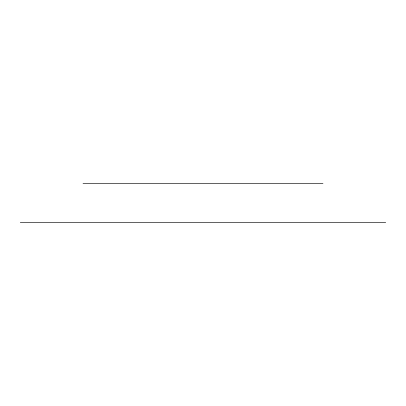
<?xml version="1.0" encoding="UTF-8"?>
<svg xmlns="http://www.w3.org/2000/svg" width="406" height="406" viewBox="0 0 406 406"><rect width="100%" height="100%" fill="white"/><g stroke="black" fill="none" stroke-linecap="round" stroke-linejoin="round"><path stroke-width="0.61" d="M83.037 183.426L322.963 183.426M20.3 222.574L385.7 222.574"/></g></svg>
